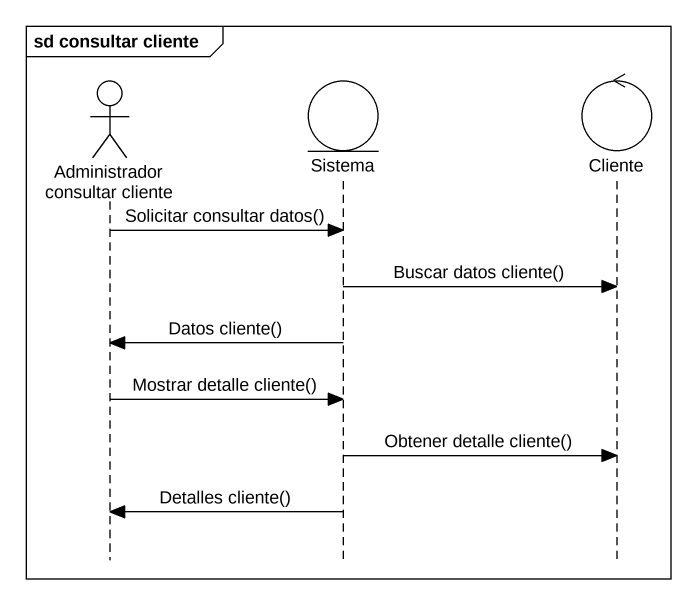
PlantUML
@startuml
mainframe sd consultar cliente
hide footbox
actor "Administrador consultar cliente" as Administrador_consultar
entity Sistema
control Cliente

Administrador_consultar -> Sistema : Solicitar consultar datos()
Sistema -> Cliente : Buscar datos cliente()
Sistema -> Administrador_consultar : Datos cliente()
Administrador_consultar -> Sistema : Mostrar detalle cliente()
Sistema -> Cliente : Obtener detalle cliente()
Sistema -> Administrador_consultar : Detalles cliente()
@enduml
